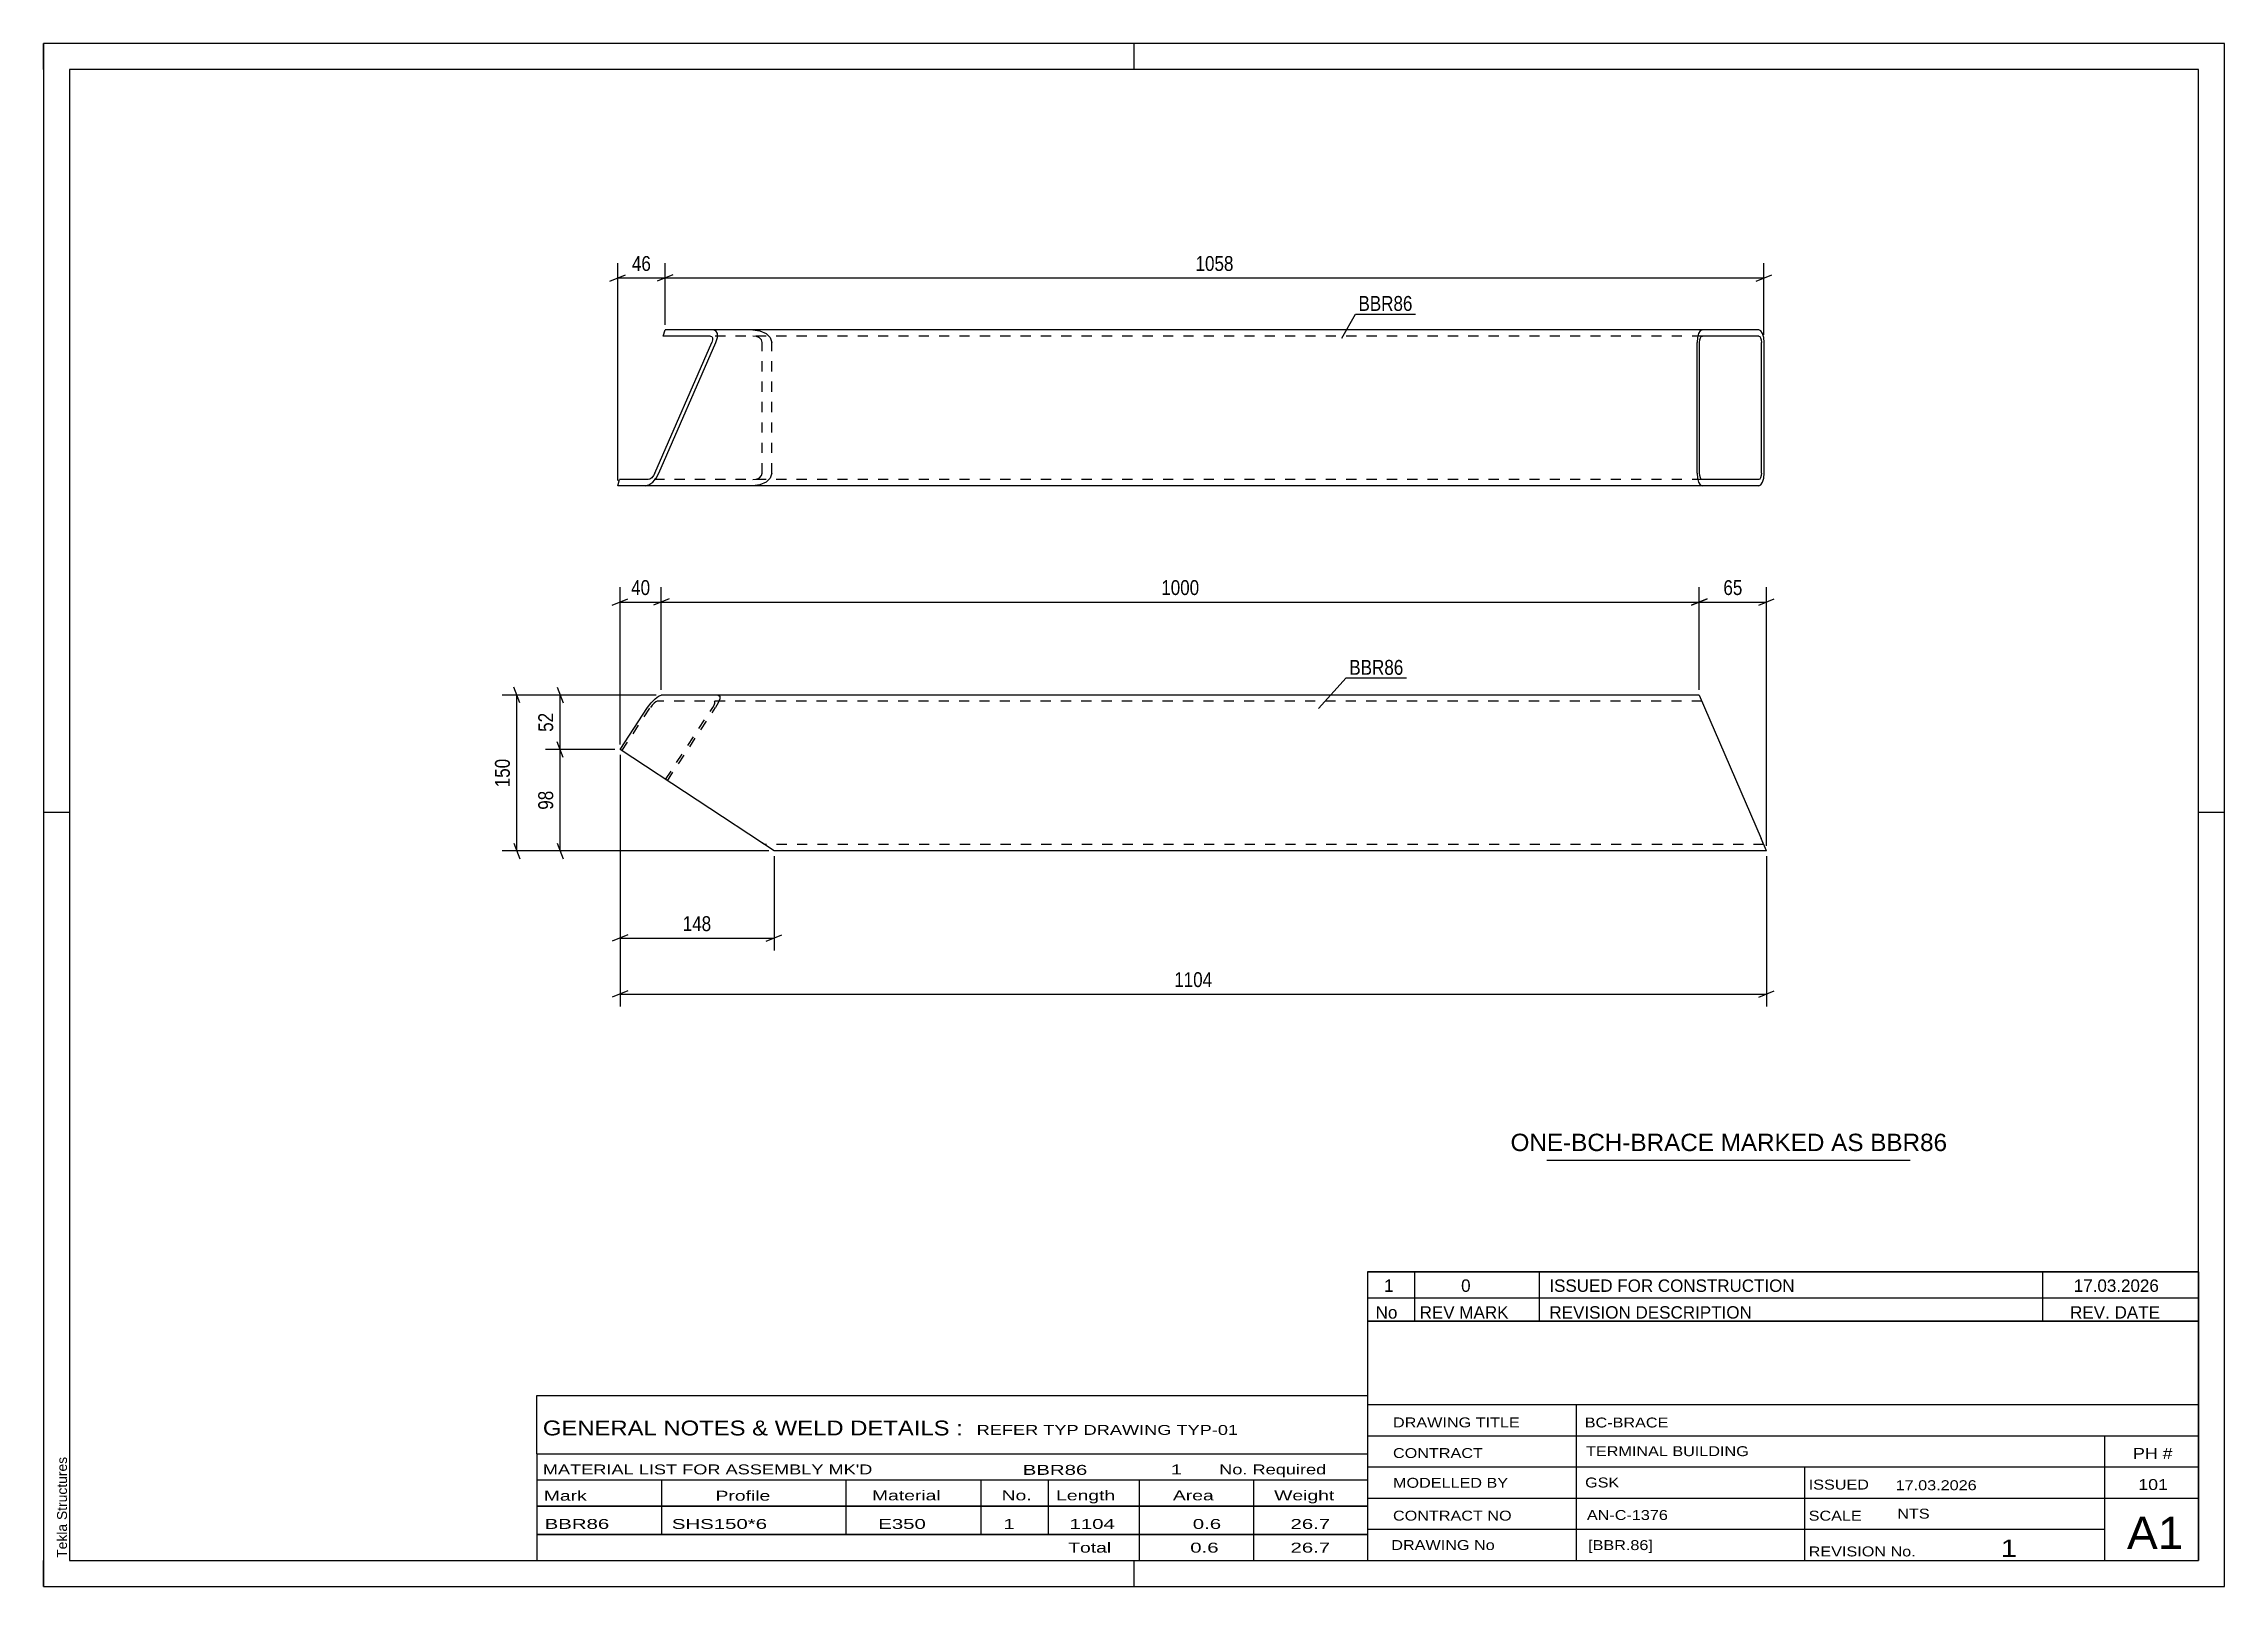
# Model space of a CAD drawing. Header units: millimetres. Extents: x 0 to 420, y 0 to 297.
import ezdxf

# ---------------------------------------------------------------- set-up
doc = ezdxf.new("R2010")
doc.units = ezdxf.units.MM
doc.linetypes.add('DXK_LINE_DOT2', pattern=[3.9198, 1.9599, -1.9599])
doc.styles.add('Arial', font='ARIAL.TTF', dxfattribs={"height": 0.2})
doc.styles.add('Arial Narrow', font='ARIALN.TTF', dxfattribs={"height": 0.2})

# ---------------------------------------------------------------- blocks, each defined once
blk = doc.blocks.new('Unknown-580742771-1161')
at = {"color": 5, "linetype": 'Continuous'}
for p, q in [((420, 297), (0, 297)), ((0, 297), (0, 0)), ((0, 292), (0, 297)), ((210, 292), (210, 297)), ((420, 0), (420, 297)), ((415, 292), (5, 292)), ((5, 292), (5, 5)), ((415, 5), (415, 292)), ((5, 149), (0, 149)), ((420, 149), (415, 149)), ((0, 0), (0, 5)), ((5, 5), (415, 5)), ((210, 0), (210, 5)), ((0, 0), (420, 0))]:
    blk.add_line(p, q, dxfattribs=at)
at = {"color": 174, "linetype": 'Continuous', "style": 'Arial'}
blk.add_text('Tekla Structures', height=1.9102, rotation=90, dxfattribs=at).set_placement((4.5, 5.5))
blk = doc.blocks.new('Part-580742771-1270 - 1252')
at = {"color": 2, "linetype": 'Continuous'}
for p, q in [((111.01, 161.1), (116.33, 169.19)), ((116.33, 169.19), (117.01, 170.1)), ((117.01, 170.1), (117.75, 170.88)), ((117.75, 170.88), (118.43, 171.4)), ((118.43, 171.4), (118.95, 171.59)), ((318.87, 171.59), (118.95, 171.59)), ((318.87, 171.59), (330.77, 143.99)), ((140.67, 141.59), (111.01, 161.1)), ((331.81, 141.59), (330.77, 143.99)), ((331.81, 141.59), (140.67, 141.59))]:
    blk.add_line(p, q, dxfattribs=at)
at = {"color": 7, "linetype": 'DXK_LINE_DOT2'}
for p, q in [((111.37, 160.86), (116.85, 169.19)), ((117.19, 169.64), (116.85, 169.19)), ((117.56, 170.03), (117.19, 169.64)), ((117.9, 170.29), (117.56, 170.03)), ((118.16, 170.39), (117.9, 170.29)), ((319.39, 170.39), (118.16, 170.39)), ((119.76, 155.33), (128.87, 169.19)), ((120.13, 155.09), (129.4, 169.19)), ((128.87, 169.19), (129.14, 169.64)), ((129.28, 170.29), (129.14, 170.39)), ((129.14, 169.64), (129.28, 170.03)), ((129.28, 170.1), (129.28, 170.29)), ((129.28, 170.03), (129.28, 170.1)), ((129.92, 170.1), (129.4, 169.19)), ((130.21, 170.88), (129.92, 170.1)), ((129.93, 171.59), (130.21, 171.4)), ((130.21, 171.4), (130.21, 170.88)), ((138.84, 142.79), (138.41, 143.07)), ((331.25, 142.88), (330.97, 143.53)), ((331.29, 142.79), (331.25, 142.88)), ((331.29, 142.79), (138.84, 142.79))]:
    blk.add_line(p, q, dxfattribs=at)
blk = doc.blocks.new('Part-580742771-1308 - 1306')
at = {"color": 2, "linetype": 'Continuous'}
for p, q in [((117.72, 214.29), (128.7, 239.49)), ((118.51, 214.29), (129.49, 239.49)), ((119.32, 240.69), (119.69, 241.89)), ((128.43, 240.69), (119.32, 240.69)), ((330.33, 241.89), (119.69, 241.89)), ((128.43, 240.69), (128.69, 240.6)), ((128.69, 240.6), (128.84, 240.34)), ((128.84, 239.95), (128.7, 239.49)), ((128.84, 240.34), (128.84, 239.95)), ((129.48, 241.7), (128.95, 241.89)), ((129.76, 241.18), (129.48, 241.7)), ((129.49, 239.49), (129.77, 240.41)), ((129.77, 240.41), (129.76, 241.18)), ((318.5, 240.41), (318.43, 239.49)), ((318.43, 214.29), (318.43, 239.49)), ((318.73, 241.18), (318.5, 240.41)), ((319.06, 241.7), (318.73, 241.18)), ((318.94, 239.49), (318.98, 239.95)), ((318.94, 214.29), (318.94, 239.49)), ((318.98, 239.95), (319.1, 240.34)), ((319.46, 241.89), (319.06, 241.7)), ((319.1, 240.34), (319.26, 240.6)), ((319.26, 240.6), (319.46, 240.69)), ((330.33, 240.69), (319.46, 240.69)), ((330.72, 241.7), (330.33, 241.89)), ((330.33, 240.69), (330.53, 240.6)), ((330.53, 240.6), (330.69, 240.34)), ((330.69, 240.34), (330.81, 239.95)), ((331.06, 241.18), (330.72, 241.7)), ((330.81, 239.95), (330.85, 239.49)), ((330.85, 214.29), (330.85, 239.49)), ((331.28, 240.41), (331.06, 241.18)), ((331.36, 239.49), (331.28, 240.41)), ((331.36, 214.29), (331.36, 239.49)), ((117.72, 214.29), (117.46, 213.83)), ((117.99, 213.37), (118.51, 214.29)), ((318.43, 214.29), (318.5, 213.37)), ((318.98, 213.83), (318.94, 214.29)), ((330.85, 214.29), (330.81, 213.83)), ((331.28, 213.37), (331.36, 214.29)), ((110.56, 211.89), (110.93, 213.09)), ((330.33, 211.89), (110.56, 211.89)), ((116.41, 213.09), (110.93, 213.09)), ((115.88, 211.89), (116.57, 212.07)), ((116.75, 213.18), (116.41, 213.09)), ((116.57, 212.07), (117.31, 212.59)), ((117.12, 213.44), (116.75, 213.18)), ((117.46, 213.83), (117.12, 213.44)), ((117.31, 212.59), (117.99, 213.37)), ((318.5, 213.37), (318.73, 212.59)), ((318.73, 212.59), (319.06, 212.07)), ((319.1, 213.44), (318.98, 213.83)), ((319.06, 212.07), (319.46, 211.89)), ((319.26, 213.18), (319.1, 213.44)), ((319.46, 213.09), (319.26, 213.18)), ((330.33, 213.09), (319.46, 213.09)), ((330.53, 213.18), (330.33, 213.09)), ((330.33, 211.89), (330.72, 212.07)), ((330.69, 213.44), (330.53, 213.18)), ((330.81, 213.83), (330.69, 213.44)), ((330.72, 212.07), (331.06, 212.59)), ((331.06, 212.59), (331.28, 213.37))]:
    blk.add_line(p, q, dxfattribs=at)
at = {"color": 7, "linetype": 'DXK_LINE_DOT2'}
for p, q in [((319.46, 240.69), (128.43, 240.69)), ((136.57, 241.89), (137.97, 241.7)), ((137.27, 240.6), (136.57, 240.69)), ((137.86, 240.34), (137.27, 240.6)), ((138.26, 239.95), (137.86, 240.34)), ((137.97, 241.7), (139.15, 241.18)), ((138.4, 239.49), (138.26, 239.95)), ((138.4, 214.29), (138.4, 239.49)), ((139.15, 241.18), (139.94, 240.41)), ((139.94, 240.41), (140.22, 239.49)), ((140.22, 214.29), (140.22, 239.49)), ((138.26, 213.83), (138.4, 214.29)), ((140.22, 214.29), (139.94, 213.37)), ((319.46, 213.09), (116.41, 213.09)), ((136.57, 213.09), (137.27, 213.18)), ((137.97, 212.07), (136.57, 211.89)), ((137.27, 213.18), (137.86, 213.44)), ((137.86, 213.44), (138.26, 213.83)), ((139.15, 212.59), (137.97, 212.07)), ((139.94, 213.37), (139.15, 212.59))]:
    blk.add_line(p, q, dxfattribs=at)
blk = doc.blocks.new('StraightDimension-580742771-1376 - 1252')
at = {"color": 7, "linetype": 'Continuous'}
for p, q in [((111.01, 160.1), (111.01, 111.63)), ((331.81, 140.59), (331.81, 111.63)), ((112.51, 114.63), (109.51, 113.43)), ((111.01, 114.03), (331.81, 114.03)), ((330.31, 113.43), (333.31, 114.63))]:
    blk.add_line(p, q, dxfattribs=at)
at = {"color": 0}
blk.add_wipeout([(225.66, 114.78), (225.66, 118.98), (217.15, 118.98), (217.15, 114.78)], dxfattribs=at)
at = {"color": 3, "style": 'Arial Narrow'}
blk.add_text('1104', height=2.863, dxfattribs=at).set_placement((217.75, 115.38))
blk = doc.blocks.new('StraightDimension-580742771-1392 - 1252')
at = {"color": 7, "linetype": 'Continuous'}
for p, q in [((109.51, 188.9), (112.51, 190.1)), ((111.01, 162.1), (111.01, 192.35)), ((111.01, 189.5), (118.95, 189.5)), ((120.45, 190.1), (117.45, 188.9)), ((118.95, 172.59), (118.95, 192.35))]:
    blk.add_line(p, q, dxfattribs=at)
at = {"color": 0}
blk.add_wipeout([(117.41, 190.25), (117.41, 194.45), (112.55, 194.45), (112.55, 190.25)], dxfattribs=at)
at = {"color": 3, "style": 'Arial Narrow'}
blk.add_text('40', height=2.863, dxfattribs=at).set_placement((113.15, 190.85))
blk = doc.blocks.new('StraightDimension-580742771-1454 - 1252')
at = {"color": 7, "linetype": 'Continuous'}
for p, q in [((111.01, 160.1), (111.01, 122.4)), ((140.67, 140.59), (140.67, 122.4)), ((112.51, 125.4), (109.51, 124.2)), ((111.01, 124.8), (140.67, 124.8)), ((139.17, 124.2), (142.17, 125.4))]:
    blk.add_line(p, q, dxfattribs=at)
at = {"color": 0}
blk.add_wipeout([(129.18, 125.55), (129.18, 129.75), (122.49, 129.75), (122.49, 125.55)], dxfattribs=at)
at = {"color": 3, "style": 'Arial Narrow'}
blk.add_text('148', height=2.863, dxfattribs=at).set_placement((123.09, 126.15))
blk = doc.blocks.new('StraightDimension-580742771-1390 - 1252')
at = {"color": 7, "linetype": 'Continuous'}
for p, q in [((320.37, 190.1), (317.37, 188.9)), ((318.87, 172.59), (318.87, 192.35)), ((318.87, 189.5), (331.81, 189.5)), ((330.31, 188.9), (333.31, 190.1)), ((331.81, 142.59), (331.81, 192.35))]:
    blk.add_line(p, q, dxfattribs=at)
at = {"color": 0}
blk.add_wipeout([(327.77, 190.25), (327.77, 194.45), (322.91, 194.45), (322.91, 190.25)], dxfattribs=at)
at = {"color": 3, "style": 'Arial Narrow'}
blk.add_text('65', height=2.863, dxfattribs=at).set_placement((323.51, 190.85))
blk = doc.blocks.new('StraightDimension-580742771-1438 - 1252')
at = {"color": 7, "linetype": 'Continuous'}
for p, q in [((110.01, 161.1), (96.63, 161.1)), ((100.08, 159.6), (98.88, 162.6)), ((99.48, 141.59), (99.48, 161.1)), ((98.88, 143.09), (100.08, 140.09)), ((139.67, 141.59), (96.63, 141.59))]:
    blk.add_line(p, q, dxfattribs=at)
at = {"color": 0}
blk.add_wipeout([(98.73, 153.77), (94.53, 153.77), (94.53, 148.91), (98.73, 148.91)], dxfattribs=at)
at = {"color": 3, "style": 'Arial Narrow'}
blk.add_text('98', height=2.863, rotation=90.0002, dxfattribs=at).set_placement((98.13, 149.51))
blk = doc.blocks.new('StraightDimension-580742771-1391 - 1252')
at = {"color": 7, "linetype": 'Continuous'}
for p, q in [((120.45, 190.1), (117.45, 188.9)), ((118.95, 172.59), (118.95, 192.35)), ((118.95, 189.5), (318.87, 189.5)), ((317.37, 188.9), (320.37, 190.1)), ((318.87, 172.59), (318.87, 192.35))]:
    blk.add_line(p, q, dxfattribs=at)
at = {"color": 0}
blk.add_wipeout([(223.17, 190.25), (223.17, 194.45), (214.65, 194.45), (214.65, 190.25)], dxfattribs=at)
at = {"color": 3, "style": 'Arial Narrow'}
blk.add_text('1000', height=2.863, dxfattribs=at).set_placement((215.25, 190.85))
blk = doc.blocks.new('StraightDimension-580742771-1425 - 1252')
at = {"color": 7, "linetype": 'Continuous'}
for p, q in [((91.74, 170.09), (90.54, 173.09)), ((117.95, 171.59), (88.29, 171.59)), ((91.14, 141.59), (91.14, 171.59)), ((90.54, 143.09), (91.74, 140.09)), ((139.67, 141.59), (88.29, 141.59))]:
    blk.add_line(p, q, dxfattribs=at)
at = {"color": 0}
blk.add_wipeout([(90.39, 159.93), (86.19, 159.93), (86.19, 153.24), (90.39, 153.24)], dxfattribs=at)
at = {"color": 3, "style": 'Arial Narrow'}
blk.add_text('150', height=2.863, rotation=90.0002, dxfattribs=at).set_placement((89.79, 153.84))
blk = doc.blocks.new('StraightDimension-580742771-1437 - 1252')
at = {"color": 7, "linetype": 'Continuous'}
for p, q in [((98.88, 173.09), (100.08, 170.09)), ((117.95, 171.59), (96.63, 171.59)), ((99.48, 161.1), (99.48, 171.59)), ((110.01, 161.1), (96.63, 161.1)), ((100.08, 159.6), (98.88, 162.6))]:
    blk.add_line(p, q, dxfattribs=at)
at = {"color": 0}
blk.add_wipeout([(98.73, 168.77), (94.53, 168.77), (94.53, 163.91), (98.73, 163.91)], dxfattribs=at)
at = {"color": 3, "style": 'Arial Narrow'}
blk.add_text('52', height=2.863, rotation=90.0002, dxfattribs=at).set_placement((98.13, 164.51))
blk = doc.blocks.new('StraightDimension-580742771-1820 - 1306')
at = {"color": 7, "linetype": 'Continuous'}
for p, q in [((121.19, 252.49), (118.19, 251.29)), ((119.69, 242.89), (119.69, 254.74)), ((329.82, 251.29), (332.82, 252.49)), ((331.32, 240.95), (331.32, 254.74)), ((119.69, 251.89), (331.32, 251.89))]:
    blk.add_line(p, q, dxfattribs=at)
at = {"color": 0}
blk.add_wipeout([(229.76, 252.64), (229.76, 256.84), (221.25, 256.84), (221.25, 252.64)], dxfattribs=at)
at = {"color": 3, "style": 'Arial Narrow'}
blk.add_text('1058', height=2.863, dxfattribs=at).set_placement((221.85, 253.24))
blk = doc.blocks.new('StraightDimension-580742771-1821 - 1306')
at = {"color": 7, "linetype": 'Continuous'}
for p, q in [((109.06, 251.29), (112.06, 252.49)), ((110.56, 212.89), (110.56, 254.74)), ((121.19, 252.49), (118.19, 251.29)), ((119.69, 242.89), (119.69, 254.74)), ((110.56, 251.89), (119.69, 251.89))]:
    blk.add_line(p, q, dxfattribs=at)
at = {"color": 0}
blk.add_wipeout([(117.55, 252.64), (117.55, 256.84), (112.7, 256.84), (112.7, 252.64)], dxfattribs=at)
at = {"color": 3, "style": 'Arial Narrow'}
blk.add_text('46', height=2.863, dxfattribs=at).set_placement((113.3, 253.24))
blk = doc.blocks.new('Unknown-580742771-1946')
at = {"color": 7, "linetype": 'Continuous'}
for p, q in [((255, 51.05), (255, 5)), ((255, 51.05), (415, 51.05)), ((415, 51), (415, 5)), ((255, 35), (415, 35)), ((295.14, 35), (295.14, 5)), ((255, 29), (415, 29)), ((397, 5.05), (397, 29.05)), ((255, 23), (415, 23)), ((339.14, 23), (339.14, 5)), ((255, 17), (415, 17)), ((255, 11), (397, 11)), ((255, 5), (415, 5))]:
    blk.add_line(p, q, dxfattribs=at)
at = {"color": 7, "style": 'Arial Narrow'}
for s, height, width, p in [('DRAWING TITLE', 1.9089, 1.425378, (259.88, 30.61)), ('BC-BRACE', 1.909, 1.425378, (296.81, 30.59)), ('CONTRACT', 1.909, 1.425378, (259.88, 24.71)), ('TERMINAL BUILDING', 1.9089, 1.425378, (297.06, 25.07)), ('MODELLED BY', 1.9089, 1.425378, (259.88, 18.98)), ('GSK', 1.909, 1.425378, (296.88, 19.04)), ('ISSUED', 1.909, 1.425378, (339.94, 18.64)), ('17.03.2026', 1.909, 1.425378, (356.69, 18.52)), ('CONTRACT NO', 1.9089, 1.425378, (259.88, 12.66)), ('AN-C-1376', 1.909, 1.425378, (297.23, 12.78)), ('SCALE', 1.909, 1.425378, (339.94, 12.65)), ('A1', 6.204, 1.25, (401.24, 7.2)), ('DRAWING No', 1.909, 1.425378, (259.56, 7)), ('[BBR.86]', 1.909, 1.425378, (297.46, 6.99)), ('1', 3.34, 1.5, (376.91, 5.68)), ('REVISION No.', 1.9089, 1.425378, (339.94, 5.77))]:
    blk.add_text(s, height=height, dxfattribs=dict(at, width=width)).set_placement(p)
at = {"color": 7, "linetype": 'Continuous', "style": 'Arial Narrow'}
for s, height, width, p in [('PH #', 2.1, 1.42538, (402.4, 24.55)), ('101', 2.1, 1.42538, (403.41, 18.55)), ('NTS', 1.909, 1.425378, (357, 13.05))]:
    blk.add_text(s, height=height, dxfattribs=dict(at, width=width)).set_placement(p)
blk = doc.blocks.new('Unknown-580742771-1947')
at = {"color": 7, "linetype": 'Continuous'}
for p, q in [((255, 60.55), (415, 60.55)), ((415, 60.55), (255, 60.55)), ((255, 60.55), (255, 55.55)), ((264, 60.55), (264, 55.55)), ((288, 60.55), (288, 55.55)), ((385, 60.55), (385, 55.55)), ((415, 60.55), (415, 55.55)), ((255, 55.55), (415, 55.55)), ((255, 55.55), (255, 51.05)), ((255, 55.55), (415, 55.55)), ((264, 55.55), (264, 51.05)), ((288, 55.55), (288, 51.05)), ((385, 55.55), (385, 51.05)), ((415, 55.55), (415, 51.05)), ((415, 51.05), (255, 51.05))]:
    blk.add_line(p, q, dxfattribs=at)
at = {"color": 7, "linetype": 'Continuous', "style": 'Arial Narrow'}
for s, height, width, p in [('1', 2.39, 1.196471, (258.16, 56.7)), ('0', 2.39, 1.196471, (273, 56.7)), ('ISSUED FOR CONSTRUCTION', 2.3861, 1.196471, (290, 56.7)), ('17.03.2026', 2.386, 1.196471, (391, 56.7)), ('No', 2.386, 1.2, (256.54, 51.55)), ('REV MARK', 2.386, 1.2, (265, 51.55)), ('REVISION DESCRIPTION', 2.3861, 1.2, (290, 51.55)), ('REV. DATE', 2.386, 1.2, (390.28, 51.55))]:
    blk.add_text(s, height=height, dxfattribs=dict(at, width=width)).set_placement(p)
blk = doc.blocks.new('Unknown-580742771-1948')
at = {"color": 7, "linetype": 'Continuous'}
for p, q in [((95, 36.75), (255, 36.75)), ((95, 25.5), (95, 36.75)), ((255, 36.75), (255, 25.5)), ((95, 25.5), (255, 25.5)), ((95, 25.5), (95, 20.5)), ((255, 25.5), (255, 20.5)), ((95, 20.5), (255, 20.5)), ((95, 20.5), (95, 15.5)), ((119, 20.5), (119, 15.5)), ((154.5, 20.5), (154.5, 15.5)), ((180.5, 20.5), (180.5, 15.5)), ((193.5, 20.5), (193.5, 15.5)), ((211, 20.5), (211, 15.5)), ((233, 20.5), (233, 15.5)), ((255, 20.5), (255, 15.5)), ((95, 15.5), (255, 15.5)), ((95, 15.45), (95, 10.05)), ((95, 15.45), (255, 15.45)), ((119, 15.5), (119, 10)), ((154.5, 15.5), (154.5, 10)), ((180.5, 15.5), (180.5, 10)), ((193.5, 15.5), (193.5, 10)), ((211, 15.5), (211, 10)), ((233, 15.5), (233, 10)), ((255, 15.45), (255, 10.05)), ((95, 10.05), (255, 10.05)), ((95, 10), (255, 10)), ((95, 10), (95, 5)), ((211, 10), (211, 5)), ((233, 10), (233, 5)), ((255, 10), (255, 5)), ((95, 5), (255, 5))]:
    blk.add_line(p, q, dxfattribs=at)
at = {"color": 7, "style": 'Arial Narrow'}
for s, height, width, p in [('GENERAL NOTES & WELD DETAILS :', 2.8633, 1.4, (96.15, 29.06)), ('REFER TYP DRAWING TYP-01', 1.9089, 1.6, (179.7, 29.16)), ("MATERIAL LIST FOR ASSEMBLY MK'D", 1.9089, 1.6, (96.15, 21.56)), ('BBR86', 1.909, 1.794707, (188.57, 21.47)), ('1', 1.91, 1.794707, (217.08, 21.56)), ('No. Required', 1.9089, 1.6, (226.41, 21.56)), ('Mark', 1.909, 1.7, (96.34, 16.5)), ('Profile', 1.909, 1.7, (129.41, 16.5)), ('Material', 1.909, 1.7, (159.54, 16.56)), ('No.', 1.909, 1.7, (184.5, 16.56)), ('Length', 1.909, 1.7, (195, 16.56)), ('Area', 1.909, 1.7, (217.5, 16.56)), ('Weight', 1.909, 1.7, (237, 16.56))]:
    blk.add_text(s, height=height, dxfattribs=dict(at, width=width)).set_placement(p)
at = {"color": 7, "linetype": 'Continuous', "style": 'Arial Narrow'}
for s, height, width, p in [('BBR86', 1.909, 1.794707, (96.5, 11.06)), ('SHS150*6', 1.909, 1.794707, (121, 11.06)), ('E350', 1.909, 1.794707, (160.74, 11.06)), ('1', 1.91, 1.794707, (184.86, 11.06)), ('1104', 1.909, 1.794707, (197.58, 11.06)), ('0.6', 1.909, 1.794707, (221.32, 11.06)), ('26.7', 1.909, 1.794707, (240.14, 11.06)), ('Total', 1.909, 1.7, (197.33, 6.5)), ('0.6', 1.909, 1.794707, (220.83, 6.5)), ('26.7', 1.909, 1.794707, (240.14, 6.5))]:
    blk.add_text(s, height=height, dxfattribs=dict(at, width=width)).set_placement(p)
blk = doc.blocks.new('Unknown-580742771-1949')
at = {"color": 7, "linetype": 'Continuous'}
blk.add_line((289.5, 82.05), (359.5, 82.05), dxfattribs=at)
at = {"color": 7, "style": 'Arial'}
blk.add_text('ONE-BCH-BRACE MARKED AS BBR86', height=3.3428, dxfattribs=at).set_placement((282.52, 83.8))
blk = doc.blocks.new('Mark-580742771-1265 - 1252')
at = {"color": 0}
blk.add_wipeout([(261.88, 175.49), (261.88, 178.49), (251.47, 178.49), (251.47, 175.49)], dxfattribs=at)
blk.add_wipeout([(261.88, 175.49), (261.88, 178.49), (251.47, 178.49), (251.47, 175.49)], dxfattribs=at)
at = {"color": 30, "linetype": 'Continuous'}
for p, q in [((245.56, 169.02), (250.87, 174.89)), ((250.87, 174.89), (262.48, 174.89))]:
    blk.add_line(p, q, dxfattribs=at)
at = {"color": 3, "style": 'Arial Narrow'}
blk.add_text('BBR86', height=2.863, dxfattribs=at).set_placement((251.47, 175.49))
blk = doc.blocks.new('Mark-580742771-1366 - 1306')
at = {"color": 0}
blk.add_wipeout([(263.64, 245.55), (263.64, 248.55), (253.23, 248.55), (253.23, 245.55)], dxfattribs=at)
blk.add_wipeout([(263.64, 245.55), (263.64, 248.55), (253.23, 248.55), (253.23, 245.55)], dxfattribs=at)
at = {"color": 30, "linetype": 'Continuous'}
for p, q in [((250.01, 240.27), (252.63, 244.95)), ((252.63, 244.95), (264.24, 244.95))]:
    blk.add_line(p, q, dxfattribs=at)
at = {"color": 3, "style": 'Arial Narrow'}
blk.add_text('BBR86', height=2.863, dxfattribs=at).set_placement((253.23, 245.55))

msp = doc.modelspace()

# ---------------------------------------------------------------- block references
for name in ['Unknown-580742771-1161', 'Part-580742771-1308 - 1306', 'Part-580742771-1270 - 1252', 'Unknown-580742771-1949', 'Unknown-580742771-1947', 'Unknown-580742771-1946', 'Unknown-580742771-1948']:
    msp.add_blockref(name, (0, 0))

# ---------------------------------------------------------------- next in the draw order: block references
for name in ['StraightDimension-580742771-1820 - 1306', 'StraightDimension-580742771-1376 - 1252']:
    msp.add_blockref(name, (0, 0))

# ---------------------------------------------------------------- next in the draw order: block references
for name in ['StraightDimension-580742771-1821 - 1306', 'Mark-580742771-1366 - 1306', 'StraightDimension-580742771-1392 - 1252', 'StraightDimension-580742771-1390 - 1252']:
    msp.add_blockref(name, (0, 0))

# ---------------------------------------------------------------- next in the draw order: block references
for name in ['StraightDimension-580742771-1391 - 1252', 'StraightDimension-580742771-1454 - 1252']:
    msp.add_blockref(name, (0, 0))

# ---------------------------------------------------------------- next in the draw order: block references
for name in ['Mark-580742771-1265 - 1252', 'StraightDimension-580742771-1438 - 1252']:
    msp.add_blockref(name, (0, 0))

# ---------------------------------------------------------------- next in the draw order: block references
msp.add_blockref('StraightDimension-580742771-1425 - 1252', (0, 0))

# ---------------------------------------------------------------- next in the draw order: block references
msp.add_blockref('StraightDimension-580742771-1437 - 1252', (0, 0))

doc.saveas('drawing.dxf')
